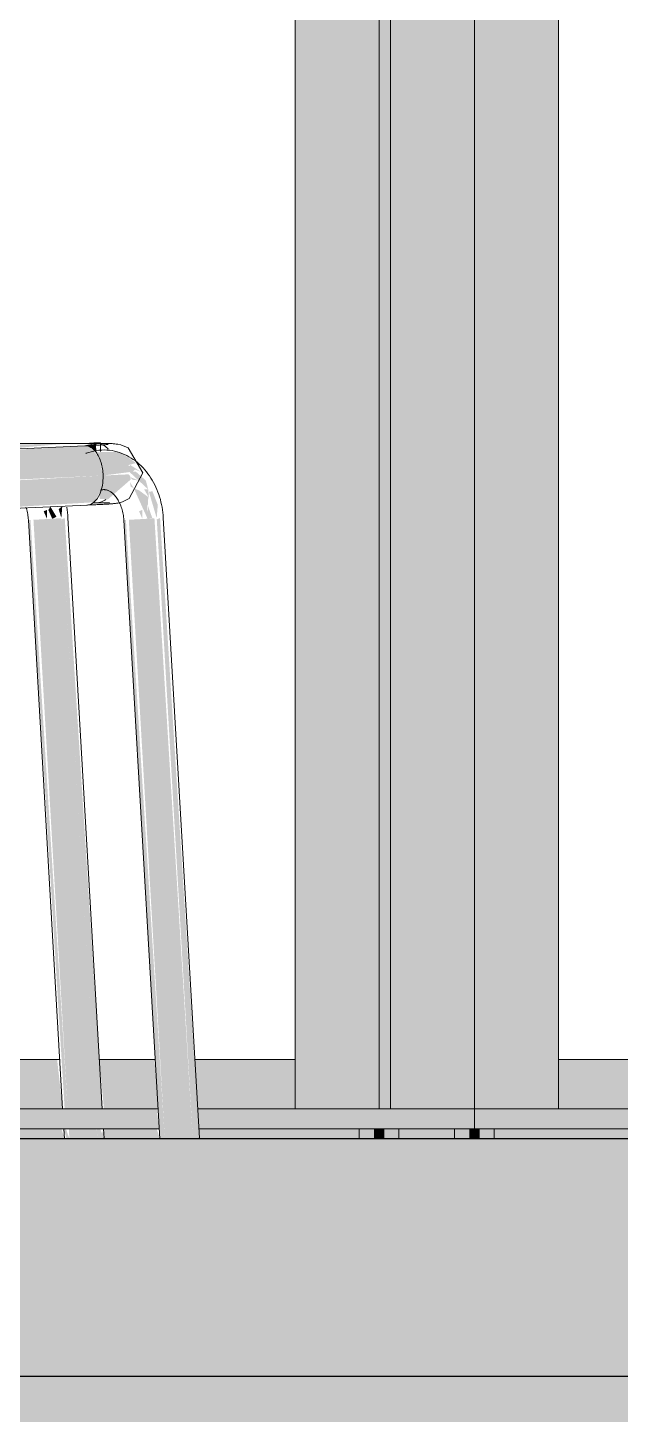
# Model space of a CAD drawing. Header units: inches. Extents: x 21380 to 98133, y -290 to 853.
# Drawn here: x 35331 to 35345.97, y -6.96 to 28.05 of the extents above; entities that cross this region are included whole.
import ezdxf

# ---------------------------------------------------------------- set-up
doc = ezdxf.new("R2010")
doc.units = ezdxf.units.IN
doc.header["$MEASUREMENT"] = 0
doc.linetypes.add('Grid Line 1_2_', pattern=[0.875, 0.5, -0.125, 0.125, -0.125])
for name, color, linetype, lineweight in [('A-FLOR', 192, 'Continuous', 9), ('A-FLOR-LEVL', 51, 'Continuous', 9), ('A-FLOR-PATT', 8, 'Continuous', 25), ('A-GLAZ-CWMG', 51, 'Continuous', 9), ('C-TOPO', 7, 'Continuous', 9), ('I-FURN', 30, 'Continuous', 9)]:
    doc.layers.add(name, color=color, linetype=linetype, lineweight=lineweight)

# ---------------------------------------------------------------- blocks, each defined once
blk = doc.blocks.new('Struct_Xcel_Sports Complex_rvt-4-Building Section - East_West looking South')
at = {"layer": 'A-FLOR-PATT', "lineweight": 9}
h = blk.add_hatch(dxfattribs=at)
h.set_pattern_fill('FP_52', style=0, pattern_type=2)
h.set_pattern_definition([(50, (-87574.236, 98.42), (55.0854, -4.819842), [5.76, -63.36]), (355, (-87574.236, 98.42), (-10.65569, 57.76853), [4.608, -50.688]), (100.451, (-87569.645, 98.02), (44.429468, 52.94866), [4.895, -53.848]), (46.184, (-87574.236, 113.78), (81.96444, -12.71212), [8.64, -95.04]), (96.636, (-87567.406, 112.72), (71.7815, 74.81238), [7.343, -80.772]), (351.184, (-87574.24, 113.78), (71.78195, 74.81243), [6.912, -76.032]), (21, (-87566.556, 109.94), (45.84207, -30.92146), [5.76, -63.36]), (326, (-87566.556, 109.94), (18.687064, 55.691476), [4.608, -50.688]), (71.451, (-87562.736, 107.363), (64.52891, 24.77011), [4.895, -53.848]), (37.5, (-87574.236, 98.42), (0.9338946, 25.566816), [2.534, -47.539, 2.534, -48.922, -50.88]), (37.5, (-87574.236, 98.42), (0.9338946, 25.566816), [-101.53, 2.534, -48.346]), (7.5, (-87574.236, 98.42), (20.20404, 30.291303), [2.534, -26.803, 2.534, -46.387, -19.392]), (7.5, (-87574.236, 98.42), (20.20404, 30.291303), [-78.259, 2.534, -16.858]), (327.5, (-87591.362, 98.42), (40.9977845, -1.7324026), [2.534, -16.666, 2.534, -57.37, -79.488]), (327.5, (-87591.362, 98.42), (40.9977845, -1.7324026), [-79.104, 2.534, -76.954]), (317.5, (-87599.042, 98.42), (44.788883, 7.687839), [2.534, -22.426, 2.534, -37.248, -56.448]), (317.5, (-87599.042, 98.42), (44.788883, 7.687839), [-64.742, 2.534, -53.914])])
h.paths.add_polyline_path([(-26273.39, -6), (-22066.14, -6), (-22066.14, 0), (-26273.39, 0), (-26273.39, -1.696)], flags=0)
at = {"layer": 'A-FLOR', "color": 250, "lineweight": 25}
for p, q in [((-22066.14, 0), (-26273.39, 0)), ((-26273.39, -6), (-22066.14, -6))]:
    blk.add_line(p, q, dxfattribs=at)
blk = doc.blocks.new('Falcon 7700 Series Pedestal Base - 36_ Square Top x 30_ - Wheelchair Height-460525-Building Section - East_West looking South')
at = {"layer": 'I-FURN'}
for points in [[(-26200.01, 0.75), (-26197.888, 0.75), (-26197.888, 28.5), (-26200.01, 28.5), (-26200.01, 3.187)], [(-26197.198, 0.75), (-26195.767, 0.75), (-26195.767, 28.5), (-26197.888, 28.5), (-26197.888, 0.75)], [(-26198.018, 0), (-26197.759, 0), (-26197.759, 0.25), (-26198.018, 0.25)]]:
    blk.add_hatch(color=256, dxfattribs=at).paths.add_polyline_path(points, flags=0)
h = blk.add_hatch(color=256, dxfattribs=at)
h.paths.add_polyline_path([(-26205.851, 0.25), (-26205.914, 0.75), (-26213.445, 0.75), (-26213.445, 0.25), (-26205.914, 0.25)], flags=0)
h.paths.add_polyline_path([(-26197.888, 0.25), (-26197.888, 0.75), (-26204.88, 0.75), (-26204.837, 0.25), (-26200.705, 0.25)], flags=0)
h = blk.add_hatch(color=256, dxfattribs=at)
h.paths.add_polyline_path([(-26182.332, 0.25), (-26182.332, 0.75), (-26189.897, 0.75), (-26189.863, 0.25), (-26184.537, 0.25)], flags=0)
h.paths.add_polyline_path([(-26197.888, 0.25), (-26190.926, 0.25), (-26190.94, 0.75), (-26197.888, 0.75)], flags=0)
for p, q in [((-26200.01, 0.75), (-26200.01, 28.5)), ((-26197.888, 28.5), (-26197.888, 0.75)), ((-26195.767, 0.75), (-26195.767, 28.5)), ((-26213.445, 0.75), (-26205.87, 0.75)), ((-26204.881, 0.75), (-26197.888, 0.75)), ((-26197.888, 0.75), (-26190.895, 0.75)), ((-26197.888, 0.25), (-26197.888, 0.75)), ((-26205.841, 0.25), (-26213.445, 0.25)), ((-26197.888, 0.25), (-26204.851, 0.25)), ((-26198.388, 0.25), (-26198.388, 0)), ((-26198.388, 0.25), (-26198.388, 0)), ((-26190.925, 0.25), (-26197.888, 0.25)), ((-26197.388, 0), (-26197.388, 0.25)), ((-26197.388, 0), (-26197.388, 0.25))]:
    blk.add_line(p, q, dxfattribs=at)
blk = doc.blocks.new('HermanMiller_Collection_Air-Chair_SideChair_Arms - Arms-460524-Building Section - East_West looking South')
at = {"layer": 'I-FURN'}
h = blk.add_hatch(color=256, dxfattribs=at)
h.paths.add_polyline_path([(-26213.554, 17.367), (-26212.985, 17.451), (-26212.957, 17.549), (-26216.025, 17.473), (-26213.566, 17.368)], flags=0)
h.paths.add_polyline_path([(-26211.971, 17.368), (-26209.377, 17.445), (-26208.164, 17.551), (-26211.941, 17.475), (-26211.959, 17.412)], flags=0)
for points in [[(-26207.654, 17.483), (-26207.673, 17.507), (-26207.717, 17.496)], [(-26207.447, 17.331), (-26207.441, 17.369), (-26207.447, 17.539), (-26207.621, 17.476), (-26207.483, 17.369)], [(-26207.268, 16.742), (-26206.521, 16.84), (-26206.463, 16.896), (-26206.634, 17.005), (-26206.433, 17.057), (-26206.842, 17.337), (-26207.447, 17.331), (-26207.283, 16.909), (-26207.269, 16.755)], [(-26207.144, 16.143), (-26206.57, 16.642), (-26206.586, 16.727), (-26206.625, 16.772), (-26207.268, 16.742), (-26207.352, 16.274), (-26207.352, 16.153), (-26207.304, 16.151)], [(-26205.836, 0), (-26205.71, 0), (-26206.692, 15.62), (-26206.744, 15.619), (-26205.837, 0.005)], [(-26205.612, 0), (-26205.003, 0), (-26205.971, 15.661), (-26206.618, 15.624), (-26205.71, 0)], [(-26204.99, 0), (-26204.837, 0.01), (-26205.829, 15.67), (-26205.912, 15.636), (-26205.003, 0)]]:
    blk.add_hatch(color=256, dxfattribs=at).paths.add_polyline_path(points, flags=0)
h = blk.add_hatch(color=256, dxfattribs=at)
h.paths.add_polyline_path([(-26214.066, 16.423), (-26213.827, 16.475), (-26213.767, 17.133), (-26213.497, 17.212), (-26213.143, 17.099), (-26213.072, 17.137), (-26213.042, 17.246), (-26214.456, 17.148), (-26214.226, 16.953), (-26214.088, 16.614)], flags=0)
h.paths.add_polyline_path([(-26213.287, 16.46), (-26213.272, 16.48), (-26213.285, 16.479)], flags=0)
h.paths.add_polyline_path([(-26212.21, 16.51), (-26207.268, 16.742), (-26207.375, 17.212), (-26207.623, 17.477), (-26207.717, 17.496), (-26212.005, 17.244), (-26212.197, 16.557)], flags=0)
h = blk.add_hatch(color=256, dxfattribs=at)
h.paths.add_polyline_path([(-26205.914, 15.665), (-26205.887, 16.003), (-26206.021, 16.343), (-26206.111, 16.333), (-26205.971, 15.86)], flags=0)
h.paths.add_polyline_path([(-26206.609, 16.839), (-26206.638, 16.884), (-26206.634, 16.84)], flags=0)
h.paths.add_polyline_path([(-26206.128, 16.391), (-26206.188, 16.615), (-26206.438, 16.838), (-26206.609, 16.839), (-26206.188, 16.447)], flags=0)
h.paths.add_polyline_path([(-26206.32, 16.84), (-26206.589, 17.014), (-26206.589, 16.944), (-26206.368, 16.859)], flags=0)
h = blk.add_hatch(color=256, dxfattribs=at)
h.paths.add_polyline_path([(-26214.55, 15.675), (-26213.731, 15.801), (-26213.8, 16.102), (-26213.827, 16.434), (-26214.066, 16.423), (-26214.124, 16.048), (-26214.301, 15.775), (-26214.45, 15.694)], flags=0)
h.paths.add_polyline_path([(-26212.415, 15.775), (-26207.498, 16.068), (-26207.317, 16.376), (-26207.268, 16.742), (-26212.223, 16.464), (-26212.414, 15.779)], flags=0)
h = blk.add_hatch(color=256, dxfattribs=at)
h.paths.add_polyline_path([(-26206.274, 15.643), (-26206.274, 15.874), (-26206.361, 15.84), (-26206.298, 15.698)], flags=0)
h.paths.add_polyline_path([(-26206.145, 15.651), (-26206.024, 15.665), (-26206.148, 16.014), (-26206.145, 15.658)], flags=0)
h.paths.add_polyline_path([(-26206.491, 16.418), (-26206.592, 16.582), (-26206.569, 16.459)], flags=0)
h.paths.add_polyline_path([(-26206.145, 15.651), (-26206.128, 16.199), (-26206.361, 16.368), (-26206.491, 16.418), (-26206.148, 15.658)], flags=0)
h.paths.add_polyline_path([(-26206.11, 16.183), (-26206.128, 16.391), (-26206.23, 16.391), (-26206.128, 16.214)], flags=0)
h.paths.add_polyline_path([(-26206.368, 16.615), (-26206.589, 16.706), (-26206.521, 16.636), (-26206.375, 16.616)], flags=0)
for p, q in [((-26207.333, 17.347), (-26207.333, 17.565)), ((-26207.731, 17.496), (-26211.992, 17.296)), ((-26212.416, 15.774), (-26207.666, 15.997)), ((-26207.525, 16.052), (-26207.435, 16.052)), ((-26206.745, 15.618), (-26205.837, 0)), ((-26204.836, 0.011), (-26205.747, 15.676))]:
    blk.add_line(p, q, dxfattribs=at)
at = {"layer": 'I-FURN', "flags": 128}
for points in [[(-26211.921, 17.551), (-26209.561, 17.55), (-26207.438, 17.552)], [(-26207.143, 17.526), (-26207.146, 17.526), (-26207.153, 17.526), (-26207.163, 17.525), (-26207.176, 17.523), (-26207.191, 17.522), (-26207.209, 17.521), (-26207.23, 17.52), (-26207.252, 17.518), (-26207.276, 17.517), (-26207.302, 17.515), (-26207.33, 17.514), (-26207.359, 17.512), (-26207.39, 17.51), (-26207.423, 17.509), (-26207.456, 17.507), (-26207.492, 17.506), (-26207.528, 17.504), (-26207.566, 17.502), (-26207.605, 17.501), (-26207.644, 17.499), (-26207.685, 17.498), (-26207.727, 17.496), (-26207.728, 17.496)], [(-26206.266, 16.809), (-26206.639, 17.439), (-26206.817, 17.514), (-26206.892, 17.532), (-26206.936, 17.538), (-26206.968, 17.542), (-26206.993, 17.544), (-26207.017, 17.546), (-26207.039, 17.547), (-26207.062, 17.548), (-26207.085, 17.549), (-26207.109, 17.55), (-26207.134, 17.55), (-26207.16, 17.551), (-26207.187, 17.551), (-26207.216, 17.552), (-26207.246, 17.552), (-26207.277, 17.552), (-26207.31, 17.552), (-26207.344, 17.552), (-26207.379, 17.552), (-26207.415, 17.552), (-26207.439, 17.552)], [(-26207.31, 17.385), (-26207.375, 17.38), (-26207.44, 17.371), (-26207.505, 17.359), (-26207.568, 17.343), (-26207.631, 17.325), (-26207.693, 17.303), (-26207.703, 17.298)], [(-26205.747, 15.676), (-26205.751, 15.743), (-26205.758, 15.81), (-26205.767, 15.876), (-26205.778, 15.942), (-26205.791, 16.008), (-26205.806, 16.073), (-26205.822, 16.137), (-26205.841, 16.201), (-26205.862, 16.264), (-26205.884, 16.326), (-26205.909, 16.388), (-26205.936, 16.448), (-26205.964, 16.508), (-26205.994, 16.566), (-26206.027, 16.623), (-26206.061, 16.679), (-26206.097, 16.734), (-26206.135, 16.787), (-26206.175, 16.838), (-26206.216, 16.888), (-26206.26, 16.937), (-26206.305, 16.983), (-26206.353, 17.028), (-26206.402, 17.07), (-26206.452, 17.11), (-26206.505, 17.148), (-26206.559, 17.184), (-26206.615, 17.217), (-26206.672, 17.248), (-26206.731, 17.276), (-26206.791, 17.301), (-26206.853, 17.323), (-26206.915, 17.342), (-26206.979, 17.357), (-26207.043, 17.37), (-26207.108, 17.379), (-26207.173, 17.385), (-26207.239, 17.387), (-26207.304, 17.385), (-26207.31, 17.385)], [(-26206.266, 16.809), (-26206.608, 16.16), (-26206.781, 16.077), (-26206.856, 16.056), (-26206.899, 16.047), (-26206.931, 16.042), (-26206.956, 16.038), (-26206.98, 16.035), (-26207.002, 16.033), (-26207.025, 16.031), (-26207.048, 16.029), (-26207.071, 16.027), (-26207.096, 16.025), (-26207.122, 16.023), (-26207.15, 16.022), (-26207.178, 16.02), (-26207.208, 16.018), (-26207.239, 16.016), (-26207.272, 16.014), (-26207.306, 16.013), (-26207.341, 16.011), (-26207.377, 16.009), (-26207.414, 16.008), (-26207.453, 16.006), (-26207.492, 16.004), (-26207.533, 16.002), (-26207.575, 16.001), (-26207.617, 15.999), (-26207.661, 15.998), (-26207.668, 15.997)], [(-26207.334, 16.369), (-26207.321, 16.374), (-26207.308, 16.378), (-26207.296, 16.381), (-26207.284, 16.383), (-26207.271, 16.385), (-26207.259, 16.386), (-26207.257, 16.386)], [(-26207.257, 16.386), (-26207.245, 16.387), (-26207.233, 16.386), (-26207.221, 16.385), (-26207.208, 16.384), (-26207.195, 16.381), (-26207.181, 16.378), (-26207.168, 16.374), (-26207.153, 16.369), (-26207.139, 16.363), (-26207.123, 16.356), (-26207.108, 16.347), (-26207.092, 16.338), (-26207.075, 16.327), (-26207.059, 16.315), (-26207.042, 16.302), (-26207.025, 16.287), (-26207.007, 16.271), (-26206.99, 16.253), (-26206.973, 16.234), (-26206.956, 16.214), (-26206.939, 16.192), (-26206.922, 16.169), (-26206.906, 16.145), (-26206.89, 16.119), (-26206.875, 16.092), (-26206.86, 16.064), (-26206.846, 16.035), (-26206.832, 16.004), (-26206.82, 15.973), (-26206.808, 15.941), (-26206.797, 15.907), (-26206.787, 15.874), (-26206.778, 15.839), (-26206.77, 15.804), (-26206.763, 15.768), (-26206.757, 15.732), (-26206.752, 15.695), (-26206.748, 15.659), (-26206.745, 15.622), (-26206.745, 15.618)], [(-26207.107, 16.048), (-26207.109, 16.049), (-26207.116, 16.049), (-26207.126, 16.049), (-26207.139, 16.05), (-26207.155, 16.05), (-26207.173, 16.051), (-26207.193, 16.051), (-26207.216, 16.051), (-26207.24, 16.052), (-26207.266, 16.052), (-26207.294, 16.052), (-26207.323, 16.052), (-26207.354, 16.052), (-26207.387, 16.052), (-26207.42, 16.052), (-26207.434, 16.052)]]:
    blk.add_lwpolyline(points, dxfattribs=at)
at = {"layer": 'I-FURN'}
blk.add_ellipse((-26205.335, -0.018), major_axis=(0.499, 0.029), ratio=0.004932, start_param=5.439855, end_param=6.225253, dxfattribs=at)
for points, knots in [([(-26207.654, 17.51), (-26207.524, 17.527), (-26207.33, 17.555), (-26207.316, 17.573), (-26207.485, 17.568), (-26207.652, 17.557), (-26207.749, 17.55)], [-0.9999956, -0.9999956, -0.9999956, -0.9999956, -0.7, -0.4, -0.2, 0, 0, 0, 0]), ([(-26207.455, 17.552), (-26207.38, 17.556), (-26207.267, 17.523), (-26207.168, 17.438), (-26207.138, 17.405)], [0, 0, 0, 0, 0.2857143, 0.4285714, 0.4285714, 0.4285714, 0.4285714]), ([(-26207.268, 16.742), (-26207.271, 16.855), (-26207.306, 17.08), (-26207.428, 17.328), (-26207.574, 17.466), (-26207.67, 17.496), (-26207.717, 17.496)], [0, 0, 0, 0, 0.285714, 0.571429, 0.785714, 1, 1, 1, 1]), ([(-26207.68, 15.997), (-26207.618, 15.996), (-26207.492, 16.045), (-26207.353, 16.24), (-26207.279, 16.489), (-26207.266, 16.657), (-26207.268, 16.742)], [0, 0, 0, 0, 0.285714, 0.571429, 0.785714, 1, 1, 1, 1]), ([(-26207.202, 16.138), (-26207.219, 16.125), (-26207.288, 16.078), (-26207.362, 16.056), (-26207.418, 16.053)], [0.7142857, 0.7142857, 0.7142857, 0.7142857, 0.7857143, 1, 1, 1, 1])]:
    blk.add_open_spline(points, degree=3, knots=knots, dxfattribs=at)
for points in [[(-26207.566, 17.527), (-26207.53, 17.541), (-26207.493, 17.55), (-26207.455, 17.552)], [(-26207.418, 16.053), (-26207.424, 16.052), (-26207.429, 16.052), (-26207.435, 16.052)]]:
    blk.add_open_spline(points, degree=3, dxfattribs=at)
blk = doc.blocks.new('Falcon 7700 Series Pedestal Base - 36_ Square Top x 30_ - Wheelchair Height-V174-Building Section - East_West looking South')
at = {"layer": 'I-FURN'}
for points in [[(-26202.419, 0.75), (-26200.297, 0.75), (-26200.297, 28.5), (-26202.419, 28.5), (-26202.419, 3.187)], [(-26200.01, 0.75), (-26200.01, 28.5), (-26200.297, 28.5), (-26200.297, 0.75)], [(-26200.427, 0), (-26200.168, 0), (-26200.168, 0.25), (-26200.427, 0.25)]]:
    blk.add_hatch(color=256, dxfattribs=at).paths.add_polyline_path(points, flags=0)
for p, q in [((-26202.419, 0.75), (-26202.419, 28.5)), ((-26200.297, 28.5), (-26200.297, 0.75)), ((-26200.797, 0.25), (-26200.797, 0)), ((-26200.797, 0.25), (-26200.797, 0)), ((-26199.797, 0), (-26199.797, 0.25)), ((-26199.797, 0), (-26199.797, 0.25))]:
    blk.add_line(p, q, dxfattribs=at)
blk = doc.blocks.new('HermanMiller_Collection_Air-Chair_SideChair_Arms - Arms-V176-Building Section - East_West looking South')
at = {"layer": 'I-FURN'}
h = blk.add_hatch(color=256, dxfattribs=at)
h.paths.add_polyline_path([(-26208.683, 15.643), (-26208.683, 15.874), (-26208.77, 15.84), (-26208.697, 15.675)], flags=0)
h.paths.add_polyline_path([(-26208.553, 15.651), (-26208.445, 15.7), (-26208.597, 15.954), (-26208.651, 15.873), (-26208.557, 15.658)], flags=0)
blk.add_hatch(color=256, dxfattribs=at).paths.add_polyline_path([(-26208.323, 15.665), (-26208.299, 15.968), (-26208.39, 15.893), (-26208.325, 15.675)], flags=0)
h = blk.add_hatch(color=256, dxfattribs=at)
h.paths.add_polyline_path([(-26208.12, 0), (-26208.119, 0), (-26208.208, 0.25), (-26208.26, 0.25), (-26208.193, 0)], flags=0)
h.paths.add_polyline_path([(-26208.236, 0.75), (-26208.163, 0.75), (-26209.101, 15.62), (-26209.153, 15.619), (-26208.239, 0.75)], flags=0)
h = blk.add_hatch(color=256, dxfattribs=at)
h.paths.add_polyline_path([(-26208.02, 0), (-26207.412, 0), (-26207.429, 0.25), (-26208.134, 0.25), (-26208.119, 0), (-26208.021, 0)], flags=0)
h.paths.add_polyline_path([(-26207.952, 0.75), (-26207.456, 0.75), (-26208.323, 15.665), (-26209.027, 15.624), (-26208.163, 0.75), (-26208.064, 0.75)], flags=0)
h = blk.add_hatch(color=256, dxfattribs=at)
h.paths.add_polyline_path([(-26207.412, 0), (-26207.246, 0.01), (-26207.343, 0.25), (-26207.427, 0.25)], flags=0)
h.paths.add_polyline_path([(-26207.289, 0.75), (-26208.237, 15.67), (-26208.321, 15.636), (-26207.456, 0.75), (-26207.29, 0.75)], flags=0)
for p, q in [((-26209.154, 15.618), (-26208.29, 0.75)), ((-26207.288, 0.75), (-26208.155, 15.676)), ((-26208.261, 0.25), (-26208.246, 0)), ((-26207.245, 0.011), (-26207.259, 0.25))]:
    blk.add_line(p, q, dxfattribs=at)
at = {"layer": 'I-FURN', "flags": 128}
for points in [[(-26209.217, 15.941), (-26209.206, 15.907), (-26209.196, 15.874), (-26209.187, 15.839), (-26209.179, 15.804), (-26209.172, 15.768), (-26209.166, 15.732), (-26209.161, 15.695), (-26209.157, 15.659), (-26209.154, 15.622), (-26209.154, 15.618)], [(-26208.155, 15.676), (-26208.16, 15.743), (-26208.167, 15.81), (-26208.176, 15.876), (-26208.187, 15.942)]]:
    blk.add_lwpolyline(points, dxfattribs=at)
at = {"layer": 'I-FURN'}
blk.add_ellipse((-26207.744, -0.018), major_axis=(0.499, 0.029), ratio=0.004932, start_param=5.439855, end_param=6.225253, dxfattribs=at)
blk = doc.blocks.new('Rectangular Mullion - Exterior 2_ x 4_5_-V193-Building Section - East_West looking South')
at = {"layer": 'A-GLAZ-CWMG'}
h = blk.add_hatch(color=256, dxfattribs=at)
h.paths.add_polyline_path([(-26161.828, 0), (-26161.828, 2), (-26164.502, 2), (-26163.845, 0), (-26162.105, 0)], flags=0)
h.paths.add_polyline_path([(-26197.759, 0), (-26193.348, 0.013), (-26193.348, 0.25), (-26197.759, 0.25)], flags=0)
h.paths.add_polyline_path([(-26167.304, 0), (-26167.96, 2), (-26177.334, 2), (-26177.266, 0), (-26170.671, 0)], flags=0)
h.paths.add_polyline_path([(-26186.82, 0), (-26186.449, 0), (-26186.484, 0.25), (-26189.926, 0.25), (-26189.863, 0), (-26186.849, 0)], flags=0)
h.paths.add_polyline_path([(-26179.675, 0), (-26178.964, 0), (-26179.522, 2), (-26179.743, 2), (-26179.677, 0)], flags=0)
h.paths.add_polyline_path([(-26191.441, 0), (-26190.94, 0.01), (-26190.94, 0.25), (-26192.335, 0.25), (-26192.272, 0), (-26191.451, 0)], flags=0)
h.paths.add_polyline_path([(-26166.254, 0), (-26164.895, 0), (-26165.551, 2), (-26166.91, 2), (-26166.258, 0.012)], flags=0)
h.paths.add_polyline_path([(-26186.19, 0), (-26184.04, 0), (-26184.04, 0.25), (-26186.19, 0.25)], flags=0)
h.paths.add_polyline_path([(-26182.332, 0), (-26181.373, 0), (-26181.931, 2), (-26189.824, 2), (-26189.863, 0.75), (-26182.332, 0.75), (-26182.332, 0.25), (-26183.781, 0.25), (-26183.781, 0)], flags=0)
h.paths.add_polyline_path([(-26192.214, 0.75), (-26190.897, 0.75), (-26190.858, 2), (-26192.233, 2), (-26192.272, 0.75)], flags=0)
h.paths.add_polyline_path([(-26195.767, 0.75), (-26193.305, 0.75), (-26193.296, 2), (-26195.767, 2)], flags=0)
h.paths.add_polyline_path([(-26178.335, 1.458), (-26178.363, 2), (-26178.479, 1.976), (-26178.342, 1.485)], flags=0)
h.paths.add_polyline_path([(-26180.744, 1.458), (-26180.823, 2), (-26180.888, 1.976), (-26180.751, 1.485)], flags=0)
blk.add_line((-26195.767, 2), (-26193.23, 2), dxfattribs=at)
blk = doc.blocks.new('Rectangular Mullion - Exterior 2_ x 4_5_-V194-Building Section - East_West looking South')
at = {"layer": 'A-GLAZ-CWMG'}
h = blk.add_hatch(color=256, dxfattribs=at)
h.paths.add_polyline_path([(-26211.996, 0), (-26211.996, 0.25), (-26214.146, 0.25), (-26214.146, 0), (-26213.445, 0)], flags=0)
h.paths.add_polyline_path([(-26198.176, 0), (-26198.018, 0), (-26198.018, 0.25), (-26200.168, 0.25), (-26200.168, 0), (-26200.01, 0)], flags=0)
h.paths.add_polyline_path([(-26211.737, 0), (-26208.246, 0.008), (-26208.323, 0.25), (-26211.737, 0.25)], flags=0)
h.paths.add_polyline_path([(-26200.427, 0), (-26200.427, 0.25), (-26204.851, 0.25), (-26204.918, 0.005), (-26204.861, 0), (-26202.419, 0)], flags=0)
h.paths.add_polyline_path([(-26233.291, 0), (-26231.909, 0.068), (-26231.366, 2), (-26232.634, 2)], flags=0)
h.paths.add_polyline_path([(-26214.405, 0), (-26214.405, 0.25), (-26215.854, 0.25), (-26215.854, 0.75), (-26208.289, 0.75), (-26208.43, 2), (-26216.255, 2), (-26216.812, 0), (-26214.744, 0)], flags=0)
h.paths.add_polyline_path([(-26205.836, 0), (-26205.914, 0.25), (-26207.26, 0.25), (-26207.327, 0.005), (-26206.734, 0), (-26205.914, 0)], flags=0)
h.paths.add_polyline_path([(-26224.176, 0), (-26220.842, 0), (-26220.919, 2), (-26230.225, 2), (-26230.882, 0), (-26224.186, 0)], flags=0)
h.paths.add_polyline_path([(-26218.433, 0), (-26218.51, 2), (-26218.664, 2), (-26219.221, 0), (-26218.486, 0)], flags=0)
h.paths.add_polyline_path([(-26234.203, 0.418), (-26233.774, 2), (-26234.203, 2)], flags=0)
h.paths.add_polyline_path([(-26205.88, 0.75), (-26205.971, 2), (-26207.362, 2), (-26207.246, 0.75), (-26205.914, 0.75)], flags=0)
h.paths.add_polyline_path([(-26204.861, 0.75), (-26202.419, 0.75), (-26202.419, 2), (-26204.953, 2), (-26204.88, 0.75)], flags=0)
h.paths.add_polyline_path([(-26219.851, 1.458), (-26219.707, 2), (-26219.853, 2), (-26219.853, 1.912)], flags=0)
h.paths.add_polyline_path([(-26217.442, 1.458), (-26217.298, 2), (-26217.445, 2), (-26217.444, 1.912)], flags=0)
for p, q in [((-26216.262, 2), (-26208.352, 2)), ((-26207.365, 2), (-26205.971, 2)), ((-26204.956, 2), (-26202.419, 2))]:
    blk.add_line(p, q, dxfattribs=at)

msp = doc.modelspace()

# ---------------------------------------------------------------- hatches: boundary and pattern name
at = {"layer": 'C-TOPO'}
h = msp.add_hatch(dxfattribs=at)
h.set_pattern_fill('FP_40', color=256, style=0, pattern_type=2)
h.set_pattern_definition([(0, (-87574.236, 98.42), (48, 48), [48, -48]), (0, (-87574.236, 116.42), (48, 48), [48, -48]), (0, (-87574.236, 134.42), (48, 48), [48, -48]), (90, (-87568.236, 140.42), (-48, 48), [48, -48]), (90, (-87550.236, 140.42), (-48, 48), [48, -48]), (90, (-87532.236, 140.42), (-48, 48), [48, -48])])
h.paths.add_polyline_path([(39527.781, -79.818), (39556.934, -79.818), (39556.934, 0), (39484.029, 0), (39484.029, -36), (39487.029, -36), (39487.029, -48), (39469.029, -48), (39469.029, -36), (39474.029, -36), (39474.029, -6), (35266.779, -6), (35266.779, -36), (35271.779, -36), (35271.779, -48), (35253.779, -48), (35253.779, -36), (35256.779, -36), (35256.779, 0), (35176.28, 0), (35176.28, -79.818), (39511.449, -79.818)], flags=0)

# ---------------------------------------------------------------- linework, layer by layer
at = {"layer": 'A-FLOR-LEVL', "linetype": 'Grid Line 1_2_'}
msp.add_line((34982.845, 0), (39861.53, 0), dxfattribs=at)

# ---------------------------------------------------------------- block references
at = {"color": 90, "lineweight": 5}
msp.add_blockref('Struct_Xcel_Sports Complex_rvt-4-Building Section - East_West looking South', (61540.169, 0), dxfattribs=at)
at = {"layer": 'A-GLAZ-CWMG'}
for name in ['Rectangular Mullion - Exterior 2_ x 4_5_-V194-Building Section - East_West looking South', 'Rectangular Mullion - Exterior 2_ x 4_5_-V193-Building Section - East_West looking South']:
    msp.add_blockref(name, (61540.169, 0), dxfattribs=at)
at = {"layer": 'I-FURN'}
for name in ['Falcon 7700 Series Pedestal Base - 36_ Square Top x 30_ - Wheelchair Height-V174-Building Section - East_West looking South', 'Falcon 7700 Series Pedestal Base - 36_ Square Top x 30_ - Wheelchair Height-460525-Building Section - East_West looking South', 'HermanMiller_Collection_Air-Chair_SideChair_Arms - Arms-V176-Building Section - East_West looking South', 'HermanMiller_Collection_Air-Chair_SideChair_Arms - Arms-460524-Building Section - East_West looking South']:
    msp.add_blockref(name, (61540.169, 0), dxfattribs=at)

doc.saveas('drawing.dxf')
